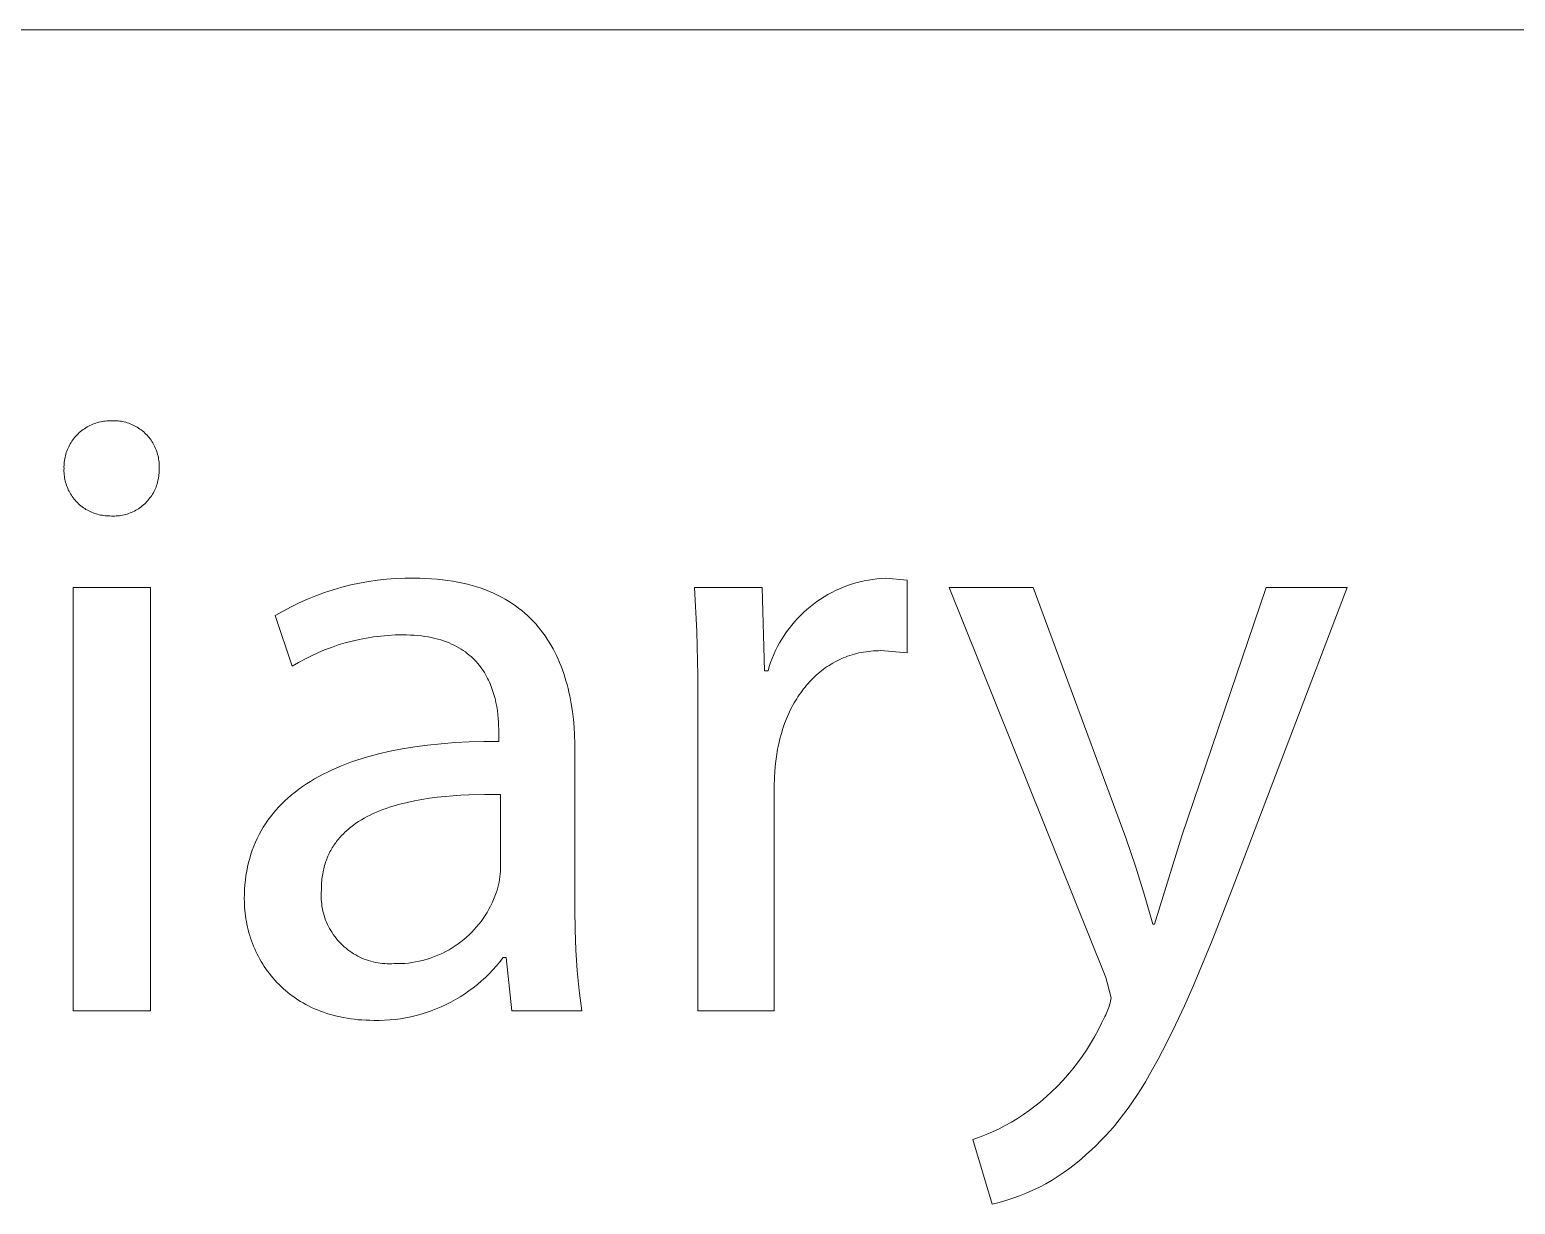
# Model space of a CAD drawing. Header units: millimetres. Extents: x -582 to 3448, y -204 to 2611.
# Drawn here: x 3202.7 to 3271.3, y 192.1 to 246.3 of the extents above; entities that cross this region are included whole.
import ezdxf

# ---------------------------------------------------------------- set-up
doc = ezdxf.new("R2010")
doc.units = ezdxf.units.MM
doc.header["$MEASUREMENT"] = 0
doc.layers.add('Domyślny', color=7, linetype='Continuous', true_color=0x000000)

msp = doc.modelspace()

# ---------------------------------------------------------------- linework, layer by layer
at = {"layer": 'Domyślny', "color": 18, "lineweight": 15, "true_color": 0x000000}
for p, q in [((3444.304, 246.283), (1925.068, 246.283)), ((3204.843, 227.54), (3204.894, 227.594)), ((3204.894, 227.594), (3204.946, 227.647)), ((3204.946, 227.647), (3205, 227.697)), ((3205, 227.697), (3205.056, 227.746)), ((3205.056, 227.746), (3205.114, 227.793)), ((3205.114, 227.793), (3205.173, 227.837)), ((3205.173, 227.837), (3205.234, 227.88)), ((3205.234, 227.88), (3205.296, 227.92)), ((3205.296, 227.92), (3205.359, 227.959)), ((3205.359, 227.959), (3205.424, 227.995)), ((3205.424, 227.995), (3205.49, 228.028)), ((3205.49, 228.028), (3205.558, 228.06)), ((3205.558, 228.06), (3205.626, 228.089)), ((3205.626, 228.089), (3205.695, 228.116)), ((3205.695, 228.116), (3205.765, 228.14)), ((3205.765, 228.14), (3205.836, 228.162)), ((3205.836, 228.162), (3205.908, 228.181)), ((3205.908, 228.181), (3205.98, 228.198)), ((3205.98, 228.198), (3206.053, 228.213)), ((3206.053, 228.213), (3206.126, 228.225)), ((3206.126, 228.225), (3206.199, 228.234)), ((3206.199, 228.234), (3206.273, 228.241)), ((3206.273, 228.241), (3206.347, 228.245)), ((3206.347, 228.245), (3206.421, 228.246)), ((3206.421, 228.246), (3206.496, 228.245)), ((3206.496, 228.245), (3206.568, 228.247)), ((3206.568, 228.247), (3206.641, 228.247)), ((3206.641, 228.247), (3206.714, 228.244)), ((3206.714, 228.244), (3206.786, 228.238)), ((3206.786, 228.238), (3206.859, 228.23)), ((3206.859, 228.23), (3206.931, 228.22)), ((3206.931, 228.22), (3207.002, 228.207)), ((3207.002, 228.207), (3207.074, 228.191)), ((3207.074, 228.191), (3207.144, 228.173)), ((3207.144, 228.173), (3207.214, 228.153)), ((3207.214, 228.153), (3207.283, 228.13)), ((3207.283, 228.13), (3207.351, 228.105)), ((3207.351, 228.105), (3207.419, 228.077)), ((3207.419, 228.077), (3207.485, 228.047)), ((3207.485, 228.047), (3207.55, 228.015)), ((3207.55, 228.015), (3207.614, 227.98)), ((3207.614, 227.98), (3207.677, 227.944)), ((3207.677, 227.944), (3207.739, 227.905)), ((3207.739, 227.905), (3207.799, 227.864)), ((3207.799, 227.864), (3207.858, 227.821)), ((3207.858, 227.821), (3207.915, 227.776)), ((3207.915, 227.776), (3207.971, 227.729)), ((3207.971, 227.729), (3208.024, 227.68)), ((3208.024, 227.68), (3208.077, 227.629)), ((3208.077, 227.629), (3208.127, 227.577)), ((3204.424, 226.845), (3204.451, 226.914)), ((3204.451, 226.914), (3204.48, 226.983)), ((3204.48, 226.983), (3204.512, 227.05)), ((3204.512, 227.05), (3204.545, 227.116)), ((3204.545, 227.116), (3204.581, 227.181)), ((3204.581, 227.181), (3204.62, 227.244)), ((3204.62, 227.244), (3204.66, 227.306)), ((3204.66, 227.306), (3204.703, 227.367)), ((3204.703, 227.367), (3204.748, 227.426)), ((3204.748, 227.426), (3204.794, 227.484)), ((3204.794, 227.484), (3204.843, 227.54)), ((3208.127, 227.577), (3208.176, 227.522)), ((3208.176, 227.522), (3208.222, 227.467)), ((3208.222, 227.467), (3208.267, 227.409)), ((3208.267, 227.409), (3208.31, 227.35)), ((3208.31, 227.35), (3208.35, 227.29)), ((3208.35, 227.29), (3208.389, 227.228)), ((3208.389, 227.228), (3208.425, 227.165)), ((3208.425, 227.165), (3208.459, 227.1)), ((3208.459, 227.1), (3208.491, 227.035)), ((3208.491, 227.035), (3208.52, 226.968)), ((3208.52, 226.968), (3208.548, 226.901)), ((3208.548, 226.901), (3208.572, 226.833)), ((3204.295, 226.193), (3204.299, 226.267)), ((3204.299, 226.267), (3204.306, 226.341)), ((3204.306, 226.341), (3204.316, 226.414)), ((3204.316, 226.414), (3204.327, 226.488)), ((3204.327, 226.488), (3204.342, 226.56)), ((3204.342, 226.56), (3204.359, 226.633)), ((3204.359, 226.633), (3204.378, 226.704)), ((3204.378, 226.704), (3204.4, 226.775)), ((3204.4, 226.775), (3204.424, 226.845)), ((3208.572, 226.833), (3208.595, 226.763)), ((3208.595, 226.763), (3208.615, 226.693)), ((3208.615, 226.693), (3208.632, 226.623)), ((3208.632, 226.623), (3208.648, 226.551)), ((3208.648, 226.551), (3208.66, 226.48)), ((3208.66, 226.48), (3208.67, 226.408)), ((3208.67, 226.408), (3208.678, 226.335)), ((3208.678, 226.335), (3208.683, 226.263)), ((3208.683, 226.263), (3208.686, 226.19)), ((3204.293, 225.972), (3204.295, 226.044)), ((3204.294, 225.899), (3204.293, 225.972)), ((3204.294, 226.119), (3204.295, 226.193)), ((3204.295, 226.044), (3204.294, 226.119)), ((3204.297, 225.827), (3204.294, 225.899)), ((3204.302, 225.755), (3204.297, 225.827)), ((3204.311, 225.683), (3204.302, 225.755)), ((3204.321, 225.611), (3204.311, 225.683)), ((3204.335, 225.54), (3204.321, 225.611)), ((3204.35, 225.469), (3204.335, 225.54)), ((3208.645, 225.538), (3208.629, 225.467)), ((3208.658, 225.61), (3208.645, 225.538)), ((3208.668, 225.682), (3208.658, 225.61)), ((3208.676, 225.754), (3208.668, 225.682)), ((3208.682, 225.826), (3208.676, 225.754)), ((3208.685, 225.899), (3208.682, 225.826)), ((3208.686, 226.117), (3208.683, 226.044)), ((3208.683, 226.044), (3208.685, 225.972)), ((3208.685, 225.972), (3208.685, 225.899)), ((3208.686, 226.19), (3208.686, 226.117)), ((3204.368, 225.398), (3204.35, 225.469)), ((3204.389, 225.329), (3204.368, 225.398)), ((3204.412, 225.26), (3204.389, 225.329)), ((3204.437, 225.192), (3204.412, 225.26)), ((3204.464, 225.125), (3204.437, 225.192)), ((3204.494, 225.059), (3204.464, 225.125)), ((3204.526, 224.994), (3204.494, 225.059)), ((3204.561, 224.93), (3204.526, 224.994)), ((3204.597, 224.867), (3204.561, 224.93)), ((3204.636, 224.806), (3204.597, 224.867)), ((3208.383, 224.863), (3208.344, 224.802)), ((3208.419, 224.926), (3208.383, 224.863)), ((3208.454, 224.99), (3208.419, 224.926)), ((3208.486, 225.056), (3208.454, 224.99)), ((3208.515, 225.122), (3208.486, 225.056)), ((3208.543, 225.189), (3208.515, 225.122)), ((3208.568, 225.258), (3208.543, 225.189)), ((3208.591, 225.327), (3208.568, 225.258)), ((3208.611, 225.396), (3208.591, 225.327)), ((3208.629, 225.467), (3208.611, 225.396)), ((3204.677, 224.746), (3204.636, 224.806)), ((3204.719, 224.687), (3204.677, 224.746)), ((3204.764, 224.63), (3204.719, 224.687)), ((3204.811, 224.575), (3204.764, 224.63)), ((3204.86, 224.521), (3204.811, 224.575)), ((3204.91, 224.469), (3204.86, 224.521)), ((3204.962, 224.419), (3204.91, 224.469)), ((3205.016, 224.37), (3204.962, 224.419)), ((3205.072, 224.324), (3205.016, 224.37)), ((3205.129, 224.279), (3205.072, 224.324)), ((3205.188, 224.236), (3205.129, 224.279)), ((3205.248, 224.196), (3205.188, 224.236)), ((3205.309, 224.157), (3205.248, 224.196)), ((3205.372, 224.121), (3205.309, 224.157)), ((3207.731, 224.19), (3207.669, 224.151)), ((3207.791, 224.23), (3207.731, 224.19)), ((3207.85, 224.273), (3207.791, 224.23)), ((3207.907, 224.318), (3207.85, 224.273)), ((3207.963, 224.365), (3207.907, 224.318)), ((3208.017, 224.413), (3207.963, 224.365)), ((3208.069, 224.464), (3208.017, 224.413)), ((3208.12, 224.516), (3208.069, 224.464)), ((3208.169, 224.57), (3208.12, 224.516)), ((3208.215, 224.626), (3208.169, 224.57)), ((3208.26, 224.683), (3208.215, 224.626)), ((3208.303, 224.742), (3208.26, 224.683)), ((3208.344, 224.802), (3208.303, 224.742)), ((3205.436, 224.087), (3205.372, 224.121)), ((3205.501, 224.055), (3205.436, 224.087)), ((3205.568, 224.025), (3205.501, 224.055)), ((3205.635, 223.998), (3205.568, 224.025)), ((3205.703, 223.973), (3205.635, 223.998)), ((3205.772, 223.95), (3205.703, 223.973)), ((3205.841, 223.93), (3205.772, 223.95)), ((3205.912, 223.912), (3205.841, 223.93)), ((3205.983, 223.897), (3205.912, 223.912)), ((3206.054, 223.884), (3205.983, 223.897)), ((3206.126, 223.874), (3206.054, 223.884)), ((3206.198, 223.866), (3206.126, 223.874)), ((3206.27, 223.86), (3206.198, 223.866)), ((3206.343, 223.857), (3206.27, 223.86)), ((3206.415, 223.857), (3206.343, 223.857)), ((3206.488, 223.852), (3206.415, 223.857)), ((3206.56, 223.85), (3206.488, 223.852)), ((3206.633, 223.85), (3206.56, 223.85)), ((3206.706, 223.853), (3206.633, 223.85)), ((3206.778, 223.859), (3206.706, 223.853)), ((3206.851, 223.867), (3206.778, 223.859)), ((3206.923, 223.877), (3206.851, 223.867)), ((3206.994, 223.89), (3206.923, 223.877)), ((3207.065, 223.905), (3206.994, 223.89)), ((3207.136, 223.923), (3207.065, 223.905)), ((3207.206, 223.943), (3207.136, 223.923)), ((3207.275, 223.966), (3207.206, 223.943)), ((3207.343, 223.991), (3207.275, 223.966)), ((3207.41, 224.019), (3207.343, 223.991)), ((3207.477, 224.048), (3207.41, 224.019)), ((3207.542, 224.08), (3207.477, 224.048)), ((3207.606, 224.115), (3207.542, 224.08)), ((3207.669, 224.151), (3207.606, 224.115)), ((3217.524, 220.671), (3217.934, 220.759)), ((3217.934, 220.759), (3218.347, 220.833)), ((3218.347, 220.833), (3218.763, 220.893)), ((3218.763, 220.893), (3219.18, 220.938)), ((3219.18, 220.938), (3219.599, 220.969)), ((3219.599, 220.969), (3220.018, 220.985)), ((3220.018, 220.985), (3220.438, 220.986)), ((3220.438, 220.986), (3220.715, 220.983)), ((3220.715, 220.983), (3220.985, 220.974)), ((3220.985, 220.974), (3221.249, 220.96)), ((3221.249, 220.96), (3221.506, 220.94)), ((3221.506, 220.94), (3221.757, 220.914)), ((3221.757, 220.914), (3222.002, 220.882)), ((3222.002, 220.882), (3222.24, 220.846)), ((3222.24, 220.846), (3222.472, 220.804)), ((3222.472, 220.804), (3222.699, 220.757)), ((3222.699, 220.757), (3222.919, 220.704)), ((3240.636, 220.708), (3240.827, 220.766)), ((3240.827, 220.766), (3241.02, 220.817)), ((3241.02, 220.817), (3241.214, 220.861)), ((3241.214, 220.861), (3241.41, 220.899)), ((3241.41, 220.899), (3241.607, 220.93)), ((3241.607, 220.93), (3241.805, 220.955)), ((3241.805, 220.955), (3242.003, 220.973)), ((3242.003, 220.973), (3242.202, 220.984)), ((3242.202, 220.984), (3243.196, 220.89)), ((3243.196, 220.89), (3243.196, 217.534)), ((3204.724, 220.555), (3208.281, 220.555)), ((3204.724, 201.028), (3204.724, 220.555)), ((3208.281, 220.555), (3208.281, 201.028)), ((3215.531, 220.019), (3215.92, 220.176)), ((3215.92, 220.176), (3216.314, 220.321)), ((3216.314, 220.321), (3216.713, 220.451)), ((3216.713, 220.451), (3217.116, 220.568)), ((3217.116, 220.568), (3217.524, 220.671)), ((3222.919, 220.704), (3223.134, 220.647)), ((3223.134, 220.647), (3223.342, 220.585)), ((3223.342, 220.585), (3223.545, 220.518)), ((3223.545, 220.518), (3223.742, 220.447)), ((3223.742, 220.447), (3223.934, 220.37)), ((3223.934, 220.37), (3224.12, 220.29)), ((3224.12, 220.29), (3224.3, 220.204)), ((3224.3, 220.204), (3224.475, 220.115)), ((3224.475, 220.115), (3224.645, 220.021)), ((3233.488, 218.525), (3233.385, 220.554)), ((3233.385, 220.554), (3236.512, 220.554)), ((3236.512, 220.554), (3236.619, 216.716)), ((3239.202, 220.023), (3239.37, 220.129)), ((3239.37, 220.129), (3239.542, 220.23)), ((3239.542, 220.23), (3239.717, 220.325)), ((3239.717, 220.325), (3239.896, 220.414)), ((3239.896, 220.414), (3240.077, 220.497)), ((3240.077, 220.497), (3240.261, 220.574)), ((3240.261, 220.574), (3240.448, 220.644)), ((3240.448, 220.644), (3240.636, 220.708)), ((3252.366, 202.558), (3245.146, 220.555)), ((3245.146, 220.555), (3249.011, 220.555)), ((3249.011, 220.555), (3253.292, 209.014)), ((3255.882, 209.094), (3259.761, 220.555)), ((3263.505, 220.555), (3258.19, 206.638)), ((3259.761, 220.555), (3263.505, 220.555)), ((3214.037, 219.255), (3214.4, 219.465)), ((3214.4, 219.465), (3214.771, 219.663)), ((3214.771, 219.663), (3215.148, 219.847)), ((3215.148, 219.847), (3215.531, 220.019)), ((3224.645, 220.021), (3224.809, 219.923)), ((3224.809, 219.923), (3224.968, 219.822)), ((3224.968, 219.822), (3225.122, 219.716)), ((3225.122, 219.716), (3225.271, 219.606)), ((3225.271, 219.606), (3225.415, 219.493)), ((3225.415, 219.493), (3225.554, 219.376)), ((3225.554, 219.376), (3225.688, 219.255)), ((3238.276, 219.268), (3238.419, 219.407)), ((3238.419, 219.407), (3238.567, 219.54)), ((3238.567, 219.54), (3238.72, 219.669)), ((3238.72, 219.669), (3238.876, 219.792)), ((3238.876, 219.792), (3239.037, 219.91)), ((3239.037, 219.91), (3239.202, 220.023)), ((3214.828, 216.92), (3214.037, 219.255)), ((3225.688, 219.255), (3225.818, 219.131)), ((3225.818, 219.131), (3225.943, 219.004)), ((3225.943, 219.004), (3226.063, 218.873)), ((3226.063, 218.873), (3226.178, 218.74)), ((3226.178, 218.74), (3226.289, 218.603)), ((3237.752, 218.668), (3237.876, 218.824)), ((3237.876, 218.824), (3238.004, 218.977)), ((3238.004, 218.977), (3238.138, 219.125)), ((3238.138, 219.125), (3238.276, 219.268)), ((3217.271, 217.999), (3216.95, 217.902)), ((3217.594, 218.085), (3217.271, 217.999)), ((3217.92, 218.16), (3217.594, 218.085)), ((3218.249, 218.224), (3217.92, 218.16)), ((3218.58, 218.276), (3218.249, 218.224)), ((3218.912, 218.316), (3218.58, 218.276)), ((3219.246, 218.346), (3218.912, 218.316)), ((3219.58, 218.363), (3219.246, 218.346)), ((3219.915, 218.369), (3219.58, 218.363)), ((3220.1, 218.367), (3219.915, 218.369)), ((3220.279, 218.361), (3220.1, 218.367)), ((3220.454, 218.351), (3220.279, 218.361)), ((3220.624, 218.336), (3220.454, 218.351)), ((3220.789, 218.318), (3220.624, 218.336)), ((3220.948, 218.296), (3220.789, 218.318)), ((3221.104, 218.271), (3220.948, 218.296)), ((3221.254, 218.242), (3221.104, 218.271)), ((3221.4, 218.209), (3221.254, 218.242)), ((3221.541, 218.173), (3221.4, 218.209)), ((3221.678, 218.134), (3221.541, 218.173)), ((3221.81, 218.091), (3221.678, 218.134)), ((3221.938, 218.045), (3221.81, 218.091)), ((3222.061, 217.997), (3221.938, 218.045)), ((3222.181, 217.945), (3222.061, 217.997)), ((3226.289, 218.603), (3226.395, 218.463)), ((3226.395, 218.463), (3226.497, 218.321)), ((3226.497, 218.321), (3226.595, 218.175)), ((3226.595, 218.175), (3226.689, 218.027)), ((3226.689, 218.027), (3226.778, 217.876)), ((3233.542, 216.493), (3233.488, 218.525)), ((3237.22, 217.826), (3237.315, 218.001)), ((3237.315, 218.001), (3237.416, 218.173)), ((3237.416, 218.173), (3237.522, 218.342)), ((3237.522, 218.342), (3237.635, 218.507)), ((3237.635, 218.507), (3237.752, 218.668)), ((3215.708, 217.403), (3215.409, 217.252)), ((3216.012, 217.544), (3215.708, 217.403)), ((3216.321, 217.674), (3216.012, 217.544)), ((3216.634, 217.793), (3216.321, 217.674)), ((3216.95, 217.902), (3216.634, 217.793)), ((3222.296, 217.891), (3222.181, 217.945)), ((3222.407, 217.834), (3222.296, 217.891)), ((3222.515, 217.774), (3222.407, 217.834)), ((3222.618, 217.712), (3222.515, 217.774)), ((3222.717, 217.648), (3222.618, 217.712)), ((3222.813, 217.581), (3222.717, 217.648)), ((3222.905, 217.512), (3222.813, 217.581)), ((3222.993, 217.44), (3222.905, 217.512)), ((3223.078, 217.367), (3222.993, 217.44)), ((3223.159, 217.292), (3223.078, 217.367)), ((3226.778, 217.876), (3226.863, 217.723)), ((3226.863, 217.723), (3226.945, 217.568)), ((3226.945, 217.568), (3227.022, 217.41)), ((3227.022, 217.41), (3227.095, 217.25)), ((3236.972, 217.282), (3237.049, 217.466)), ((3237.049, 217.466), (3237.131, 217.648)), ((3237.131, 217.648), (3237.22, 217.826)), ((3240.254, 217.305), (3240.156, 217.262)), ((3240.354, 217.344), (3240.254, 217.305)), ((3240.454, 217.382), (3240.354, 217.344)), ((3240.556, 217.417), (3240.454, 217.382)), ((3240.659, 217.45), (3240.556, 217.417)), ((3240.763, 217.48), (3240.659, 217.45)), ((3240.868, 217.508), (3240.763, 217.48)), ((3240.975, 217.533), (3240.868, 217.508)), ((3241.083, 217.555), (3240.975, 217.533)), ((3241.192, 217.575), (3241.083, 217.555)), ((3241.302, 217.593), (3241.192, 217.575)), ((3241.414, 217.608), (3241.302, 217.593)), ((3241.526, 217.62), (3241.414, 217.608)), ((3241.64, 217.629), (3241.526, 217.62)), ((3241.755, 217.636), (3241.64, 217.629)), ((3241.871, 217.64), (3241.755, 217.636)), ((3241.988, 217.642), (3241.871, 217.64)), ((3243.196, 217.534), (3241.988, 217.642)), ((3215.116, 217.091), (3214.828, 216.92)), ((3215.409, 217.252), (3215.116, 217.091)), ((3223.237, 217.215), (3223.159, 217.292)), ((3223.311, 217.136), (3223.237, 217.215)), ((3223.383, 217.055), (3223.311, 217.136)), ((3223.45, 216.973), (3223.383, 217.055)), ((3223.515, 216.89), (3223.45, 216.973)), ((3223.577, 216.805), (3223.515, 216.89)), ((3223.636, 216.718), (3223.577, 216.805)), ((3223.692, 216.631), (3223.636, 216.718)), ((3223.744, 216.543), (3223.692, 216.631)), ((3227.095, 217.25), (3227.165, 217.088)), ((3227.165, 217.088), (3227.231, 216.923)), ((3227.231, 216.923), (3227.293, 216.757)), ((3227.293, 216.757), (3227.352, 216.59)), ((3236.619, 216.716), (3236.781, 216.716)), ((3236.781, 216.716), (3236.838, 216.907)), ((3236.838, 216.907), (3236.902, 217.096)), ((3236.902, 217.096), (3236.972, 217.282)), ((3239.168, 216.65), (3239.087, 216.581)), ((3239.251, 216.716), (3239.168, 216.65)), ((3239.335, 216.78), (3239.251, 216.716)), ((3239.421, 216.843), (3239.335, 216.78)), ((3239.508, 216.903), (3239.421, 216.843)), ((3239.597, 216.961), (3239.508, 216.903)), ((3239.687, 217.017), (3239.597, 216.961)), ((3239.778, 217.07), (3239.687, 217.017)), ((3239.871, 217.122), (3239.778, 217.07)), ((3239.965, 217.171), (3239.871, 217.122)), ((3240.06, 217.218), (3239.965, 217.171)), ((3240.156, 217.262), (3240.06, 217.218)), ((3223.795, 216.453), (3223.744, 216.543)), ((3223.842, 216.363), (3223.795, 216.453)), ((3223.887, 216.272), (3223.842, 216.363)), ((3223.929, 216.18), (3223.887, 216.272)), ((3223.969, 216.087), (3223.929, 216.18)), ((3224.006, 215.994), (3223.969, 216.087)), ((3224.041, 215.901), (3224.006, 215.994)), ((3227.352, 216.59), (3227.407, 216.42)), ((3227.407, 216.42), (3227.458, 216.249)), ((3227.458, 216.249), (3227.507, 216.076)), ((3227.507, 216.076), (3227.551, 215.902)), ((3233.546, 214.461), (3233.542, 216.493)), ((3238.487, 215.962), (3238.419, 215.876)), ((3238.557, 216.046), (3238.487, 215.962)), ((3238.628, 216.128), (3238.557, 216.046)), ((3238.701, 216.209), (3238.628, 216.128)), ((3238.775, 216.287), (3238.701, 216.209)), ((3238.851, 216.364), (3238.775, 216.287)), ((3238.928, 216.438), (3238.851, 216.364)), ((3239.006, 216.511), (3238.928, 216.438)), ((3239.087, 216.581), (3239.006, 216.511)), ((3224.074, 215.807), (3224.041, 215.901)), ((3224.104, 215.713), (3224.074, 215.807)), ((3224.132, 215.619), (3224.104, 215.713)), ((3224.159, 215.525), (3224.132, 215.619)), ((3224.183, 215.431), (3224.159, 215.525)), ((3224.205, 215.337), (3224.183, 215.431)), ((3224.225, 215.244), (3224.205, 215.337)), ((3227.551, 215.902), (3227.593, 215.726)), ((3227.593, 215.726), (3227.631, 215.55)), ((3227.631, 215.55), (3227.667, 215.372)), ((3227.667, 215.372), (3227.699, 215.193)), ((3238.043, 215.325), (3237.986, 215.227)), ((3238.102, 215.421), (3238.043, 215.325)), ((3238.162, 215.516), (3238.102, 215.421)), ((3238.224, 215.608), (3238.162, 215.516)), ((3238.287, 215.7), (3238.224, 215.608)), ((3238.352, 215.789), (3238.287, 215.7)), ((3238.419, 215.876), (3238.352, 215.789)), ((3224.261, 215.058), (3224.225, 215.244)), ((3224.29, 214.874), (3224.261, 215.058)), ((3224.313, 214.693), (3224.29, 214.874)), ((3224.33, 214.516), (3224.313, 214.693)), ((3227.699, 215.193), (3227.755, 214.833)), ((3227.755, 214.833), (3227.799, 214.469)), ((3237.678, 214.607), (3237.632, 214.499)), ((3237.725, 214.714), (3237.678, 214.607)), ((3237.774, 214.82), (3237.725, 214.714)), ((3237.824, 214.924), (3237.774, 214.82)), ((3237.877, 215.027), (3237.824, 214.924)), ((3237.93, 215.128), (3237.877, 215.027)), ((3237.986, 215.227), (3237.93, 215.128)), ((3224.343, 214.343), (3224.33, 214.516)), ((3224.351, 214.176), (3224.343, 214.343)), ((3224.356, 214.015), (3224.351, 214.176)), ((3224.357, 213.86), (3224.356, 214.015)), ((3227.799, 214.469), (3227.832, 214.104)), ((3227.832, 214.104), (3227.855, 213.736)), ((3233.546, 201.027), (3233.546, 214.461)), ((3237.468, 214.051), (3237.396, 213.818)), ((3237.547, 214.278), (3237.468, 214.051)), ((3237.589, 214.389), (3237.547, 214.278)), ((3237.632, 214.499), (3237.589, 214.389)), ((3219.901, 213.111), (3220.478, 213.206)), ((3220.478, 213.206), (3221.074, 213.285)), ((3221.074, 213.285), (3221.691, 213.35)), ((3221.691, 213.35), (3222.328, 213.4)), ((3222.328, 213.4), (3222.984, 213.434)), ((3222.984, 213.434), (3223.661, 213.453)), ((3223.661, 213.453), (3224.357, 213.457)), ((3224.357, 213.457), (3224.357, 213.86)), ((3227.855, 213.736), (3227.869, 213.369)), ((3227.869, 213.369), (3227.873, 213.001)), ((3237.274, 213.339), (3237.223, 213.092)), ((3237.331, 213.581), (3237.274, 213.339)), ((3237.396, 213.818), (3237.331, 213.581)), ((3217.333, 212.42), (3217.566, 212.505)), ((3217.566, 212.505), (3217.804, 212.587)), ((3217.804, 212.587), (3218.048, 212.665)), ((3218.048, 212.665), (3218.297, 212.74)), ((3218.297, 212.74), (3218.552, 212.811)), ((3218.552, 212.811), (3218.811, 212.878)), ((3218.811, 212.878), (3219.346, 213.002)), ((3219.346, 213.002), (3219.901, 213.111)), ((3227.873, 213.001), (3227.873, 205.7)), ((3237.169, 212.762), (3237.126, 212.43)), ((3237.223, 213.092), (3237.169, 212.762)), ((3215.852, 211.722), (3216.047, 211.832)), ((3216.047, 211.832), (3216.248, 211.939)), ((3216.248, 211.939), (3216.454, 212.042)), ((3216.454, 212.042), (3216.666, 212.142)), ((3216.666, 212.142), (3216.883, 212.238)), ((3216.883, 212.238), (3217.105, 212.331)), ((3217.105, 212.331), (3217.333, 212.42)), ((3237.094, 212.097), (3237.073, 211.763)), ((3237.126, 212.43), (3237.094, 212.097)), ((3214.959, 211.119), (3215.126, 211.247)), ((3215.126, 211.247), (3215.299, 211.371)), ((3215.299, 211.371), (3215.478, 211.491)), ((3215.478, 211.491), (3215.662, 211.609)), ((3215.662, 211.609), (3215.852, 211.722)), ((3237.073, 211.763), (3237.062, 211.428)), ((3237.062, 211.428), (3237.062, 201.027)), ((3214.205, 210.43), (3214.344, 210.575)), ((3214.344, 210.575), (3214.49, 210.716)), ((3214.49, 210.716), (3214.64, 210.854)), ((3214.64, 210.854), (3214.797, 210.988)), ((3214.797, 210.988), (3214.959, 211.119)), ((3219.47, 210.467), (3219.312, 210.417)), ((3219.63, 210.514), (3219.47, 210.467)), ((3219.792, 210.559), (3219.63, 210.514)), ((3220.123, 210.642), (3219.792, 210.559)), ((3220.462, 210.715), (3220.123, 210.642)), ((3220.808, 210.778), (3220.462, 210.715)), ((3221.159, 210.833), (3220.808, 210.778)), ((3221.515, 210.88), (3221.159, 210.833)), ((3221.876, 210.918), (3221.515, 210.88)), ((3222.239, 210.949), (3221.876, 210.918)), ((3222.605, 210.973), (3222.239, 210.949)), ((3222.973, 210.991), (3222.605, 210.973)), ((3223.708, 211.007), (3222.973, 210.991)), ((3224.438, 211.001), (3223.708, 211.007)), ((3224.438, 207.592), (3224.438, 211.001)), ((3213.594, 209.657), (3213.705, 209.818)), ((3213.705, 209.818), (3213.821, 209.976)), ((3213.821, 209.976), (3213.943, 210.131)), ((3213.943, 210.131), (3214.071, 210.282)), ((3214.071, 210.282), (3214.205, 210.43)), ((3218.019, 209.838), (3217.891, 209.759)), ((3218.15, 209.914), (3218.019, 209.838)), ((3218.285, 209.987), (3218.15, 209.914)), ((3218.423, 210.057), (3218.285, 209.987)), ((3218.564, 210.125), (3218.423, 210.057)), ((3218.708, 210.189), (3218.564, 210.125)), ((3218.855, 210.25), (3218.708, 210.189)), ((3219.005, 210.308), (3218.855, 210.25)), ((3219.157, 210.364), (3219.005, 210.308)), ((3219.312, 210.417), (3219.157, 210.364)), ((3213.21, 208.978), (3213.297, 209.153)), ((3213.297, 209.153), (3213.39, 209.324)), ((3213.39, 209.324), (3213.489, 209.492)), ((3213.489, 209.492), (3213.594, 209.657)), ((3217.105, 209.111), (3217.057, 209.059)), ((3217.155, 209.163), (3217.105, 209.111)), ((3217.205, 209.214), (3217.155, 209.163)), ((3217.257, 209.264), (3217.205, 209.214)), ((3217.309, 209.314), (3217.257, 209.264)), ((3217.363, 209.362), (3217.309, 209.314)), ((3217.418, 209.409), (3217.363, 209.362)), ((3217.474, 209.456), (3217.418, 209.409)), ((3217.53, 209.502), (3217.474, 209.456)), ((3217.647, 209.591), (3217.53, 209.502)), ((3217.767, 209.677), (3217.647, 209.591)), ((3217.891, 209.759), (3217.767, 209.677)), ((3254.621, 205.028), (3255.882, 209.094)), ((3212.919, 208.248), (3212.983, 208.435)), ((3212.983, 208.435), (3213.053, 208.619)), ((3213.053, 208.619), (3213.128, 208.801)), ((3213.128, 208.801), (3213.21, 208.978)), ((3216.602, 208.418), (3216.568, 208.354)), ((3216.638, 208.481), (3216.602, 208.418)), ((3216.674, 208.543), (3216.638, 208.481)), ((3216.712, 208.604), (3216.674, 208.543)), ((3216.751, 208.664), (3216.712, 208.604)), ((3216.791, 208.723), (3216.751, 208.664)), ((3216.832, 208.781), (3216.791, 208.723)), ((3216.875, 208.839), (3216.832, 208.781)), ((3216.919, 208.895), (3216.875, 208.839)), ((3216.964, 208.951), (3216.919, 208.895)), ((3217.01, 209.005), (3216.964, 208.951)), ((3217.057, 209.059), (3217.01, 209.005)), ((3253.292, 209.014), (3253.741, 207.696)), ((3212.764, 207.666), (3212.81, 207.863)), ((3212.81, 207.863), (3212.862, 208.057)), ((3212.862, 208.057), (3212.919, 208.248)), ((3216.322, 207.733), (3216.302, 207.659)), ((3216.344, 207.806), (3216.322, 207.733)), ((3216.367, 207.878), (3216.344, 207.806)), ((3216.392, 207.949), (3216.367, 207.878)), ((3216.418, 208.019), (3216.392, 207.949)), ((3216.445, 208.088), (3216.418, 208.019)), ((3216.474, 208.156), (3216.445, 208.088)), ((3216.504, 208.223), (3216.474, 208.156)), ((3216.536, 208.289), (3216.504, 208.223)), ((3216.568, 208.354), (3216.536, 208.289)), ((3212.642, 206.845), (3212.663, 207.055)), ((3212.663, 207.055), (3212.691, 207.262)), ((3212.691, 207.262), (3212.724, 207.465)), ((3212.724, 207.465), (3212.764, 207.666)), ((3216.19, 207.029), (3216.183, 206.945)), ((3216.199, 207.111), (3216.19, 207.029)), ((3216.209, 207.193), (3216.199, 207.111)), ((3216.221, 207.273), (3216.209, 207.193)), ((3216.234, 207.353), (3216.221, 207.273)), ((3216.249, 207.431), (3216.234, 207.353)), ((3216.265, 207.508), (3216.249, 207.431)), ((3216.283, 207.584), (3216.265, 207.508)), ((3216.302, 207.659), (3216.283, 207.584)), ((3224.368, 206.958), (3224.391, 207.084)), ((3224.391, 207.084), (3224.409, 207.211)), ((3224.409, 207.211), (3224.423, 207.337)), ((3224.423, 207.337), (3224.432, 207.465)), ((3224.432, 207.465), (3224.438, 207.592)), ((3253.741, 207.696), (3254.157, 206.367)), ((3212.614, 206.197), (3212.617, 206.416)), ((3212.617, 206.416), (3212.626, 206.632)), ((3212.626, 206.632), (3212.642, 206.845)), ((3216.163, 206.491), (3216.16, 206.383)), ((3216.16, 206.383), (3216.16, 206.274)), ((3216.171, 206.599), (3216.163, 206.491)), ((3216.174, 206.775), (3216.171, 206.687)), ((3216.171, 206.687), (3216.171, 206.599)), ((3216.178, 206.86), (3216.174, 206.775)), ((3216.183, 206.945), (3216.178, 206.86)), ((3224.179, 206.31), (3224.236, 206.465)), ((3224.236, 206.465), (3224.276, 206.587)), ((3224.276, 206.587), (3224.311, 206.71)), ((3224.311, 206.71), (3224.342, 206.833)), ((3224.342, 206.833), (3224.368, 206.958)), ((3254.157, 206.367), (3254.54, 205.028)), ((3258.19, 206.638), (3257.269, 204.276)), ((3212.616, 206.065), (3212.614, 206.197)), ((3212.62, 205.933), (3212.616, 206.065)), ((3212.627, 205.801), (3212.62, 205.933)), ((3212.638, 205.669), (3212.627, 205.801)), ((3212.651, 205.538), (3212.638, 205.669)), ((3216.16, 206.274), (3216.164, 206.166)), ((3216.164, 206.166), (3216.172, 206.058)), ((3216.172, 206.058), (3216.184, 205.95)), ((3216.184, 205.95), (3216.199, 205.843)), ((3216.199, 205.843), (3216.218, 205.736)), ((3216.218, 205.736), (3216.241, 205.63)), ((3223.816, 205.567), (3223.899, 205.71)), ((3223.899, 205.71), (3223.977, 205.856)), ((3223.977, 205.856), (3224.049, 206.005)), ((3224.049, 206.005), (3224.117, 206.156)), ((3224.117, 206.156), (3224.179, 206.31)), ((3227.873, 205.7), (3227.874, 204.763)), ((3212.667, 205.407), (3212.651, 205.538)), ((3212.687, 205.277), (3212.667, 205.407)), ((3212.709, 205.147), (3212.687, 205.277)), ((3212.734, 205.017), (3212.709, 205.147)), ((3212.762, 204.888), (3212.734, 205.017)), ((3216.241, 205.63), (3216.267, 205.525)), ((3216.267, 205.525), (3216.297, 205.421)), ((3216.297, 205.421), (3216.33, 205.318)), ((3216.33, 205.318), (3216.367, 205.216)), ((3216.367, 205.216), (3216.408, 205.115)), ((3216.408, 205.115), (3216.452, 205.016)), ((3216.452, 205.016), (3216.499, 204.918)), ((3223.333, 204.896), (3223.438, 205.023)), ((3223.438, 205.023), (3223.54, 205.154)), ((3223.54, 205.154), (3223.637, 205.289)), ((3223.637, 205.289), (3223.729, 205.426)), ((3223.729, 205.426), (3223.816, 205.567)), ((3254.54, 205.028), (3254.621, 205.028)), ((3212.793, 204.76), (3212.762, 204.888)), ((3212.827, 204.632), (3212.793, 204.76)), ((3212.864, 204.506), (3212.827, 204.632)), ((3212.904, 204.38), (3212.864, 204.506)), ((3212.947, 204.255), (3212.904, 204.38)), ((3216.499, 204.918), (3216.55, 204.823)), ((3216.55, 204.823), (3216.604, 204.728)), ((3216.604, 204.728), (3216.661, 204.636)), ((3216.661, 204.636), (3216.721, 204.546)), ((3216.721, 204.546), (3216.784, 204.458)), ((3216.784, 204.458), (3216.851, 204.373)), ((3216.851, 204.373), (3216.92, 204.289)), ((3216.92, 204.289), (3216.992, 204.208)), ((3222.613, 204.213), (3222.742, 204.317)), ((3222.742, 204.317), (3222.868, 204.424)), ((3222.868, 204.424), (3222.99, 204.536)), ((3222.99, 204.536), (3223.109, 204.652)), ((3223.109, 204.652), (3223.223, 204.772)), ((3223.223, 204.772), (3223.333, 204.896)), ((3227.874, 204.763), (3227.906, 203.826)), ((3212.992, 204.131), (3212.947, 204.255)), ((3213.041, 204.008), (3212.992, 204.131)), ((3213.093, 203.887), (3213.041, 204.008)), ((3213.147, 203.766), (3213.093, 203.887)), ((3213.205, 203.647), (3213.147, 203.766)), ((3213.265, 203.529), (3213.205, 203.647)), ((3216.992, 204.208), (3217.067, 204.13)), ((3217.067, 204.13), (3217.144, 204.054)), ((3217.144, 204.054), (3217.225, 203.981)), ((3217.225, 203.981), (3217.307, 203.911)), ((3217.307, 203.911), (3217.392, 203.843)), ((3217.392, 203.843), (3217.479, 203.779)), ((3217.479, 203.779), (3217.569, 203.718)), ((3217.569, 203.718), (3217.66, 203.659)), ((3217.66, 203.659), (3217.753, 203.604)), ((3217.753, 203.604), (3217.849, 203.552)), ((3221.467, 203.557), (3221.62, 203.621)), ((3221.62, 203.621), (3221.77, 203.691)), ((3221.77, 203.691), (3221.917, 203.766)), ((3221.917, 203.766), (3222.062, 203.846)), ((3222.062, 203.846), (3222.205, 203.931)), ((3222.205, 203.931), (3222.344, 204.02)), ((3222.344, 204.02), (3222.48, 204.115)), ((3222.48, 204.115), (3222.613, 204.213)), ((3227.906, 203.826), (3227.97, 202.891)), ((3257.269, 204.276), (3256.406, 202.197)), ((3213.328, 203.412), (3213.265, 203.529)), ((3213.394, 203.297), (3213.328, 203.412)), ((3213.463, 203.183), (3213.394, 203.297)), ((3213.535, 203.071), (3213.463, 203.183)), ((3213.61, 202.961), (3213.535, 203.071)), ((3213.688, 202.852), (3213.61, 202.961)), ((3217.849, 203.552), (3217.946, 203.504)), ((3217.946, 203.504), (3218.044, 203.459)), ((3218.044, 203.459), (3218.144, 203.417)), ((3218.144, 203.417), (3218.246, 203.379)), ((3218.246, 203.379), (3218.349, 203.344)), ((3218.349, 203.344), (3218.452, 203.313)), ((3218.452, 203.313), (3218.557, 203.286)), ((3218.557, 203.286), (3218.663, 203.262)), ((3218.663, 203.262), (3218.77, 203.242)), ((3218.77, 203.242), (3218.877, 203.225)), ((3218.877, 203.225), (3218.984, 203.212)), ((3218.984, 203.212), (3219.092, 203.203)), ((3219.092, 203.203), (3219.201, 203.198)), ((3219.201, 203.198), (3219.309, 203.196)), ((3219.309, 203.196), (3219.417, 203.198)), ((3219.417, 203.198), (3219.526, 203.204)), ((3219.526, 203.204), (3219.691, 203.203)), ((3219.691, 203.203), (3219.857, 203.207)), ((3219.857, 203.207), (3220.022, 203.217)), ((3220.022, 203.217), (3220.187, 203.233)), ((3220.187, 203.233), (3220.351, 203.254)), ((3220.351, 203.254), (3220.515, 203.281)), ((3220.515, 203.281), (3220.677, 203.313)), ((3220.677, 203.313), (3220.838, 203.351)), ((3220.838, 203.351), (3220.998, 203.394)), ((3220.998, 203.394), (3221.156, 203.443)), ((3221.156, 203.443), (3221.313, 203.497)), ((3221.313, 203.497), (3221.467, 203.557)), ((3224.085, 202.919), (3223.915, 202.741)), ((3224.249, 203.102), (3224.085, 202.919)), ((3224.407, 203.291), (3224.249, 203.102)), ((3224.558, 203.486), (3224.407, 203.291)), ((3224.693, 203.486), (3224.558, 203.486)), ((3224.961, 201.03), (3224.693, 203.486)), ((3213.769, 202.745), (3213.688, 202.852)), ((3213.852, 202.639), (3213.769, 202.745)), ((3213.939, 202.536), (3213.852, 202.639)), ((3214.028, 202.434), (3213.939, 202.536)), ((3214.121, 202.335), (3214.028, 202.434)), ((3214.216, 202.238), (3214.121, 202.335)), ((3214.314, 202.142), (3214.216, 202.238)), ((3223.37, 202.243), (3223.177, 202.09)), ((3223.557, 202.403), (3223.37, 202.243)), ((3223.739, 202.569), (3223.557, 202.403)), ((3223.915, 202.741), (3223.739, 202.569)), ((3227.97, 202.891), (3228.067, 201.958)), ((3252.607, 201.632), (3252.366, 202.558)), ((3214.415, 202.049), (3214.314, 202.142)), ((3214.519, 201.958), (3214.415, 202.049)), ((3214.625, 201.87), (3214.519, 201.958)), ((3214.735, 201.784), (3214.625, 201.87)), ((3214.847, 201.7), (3214.735, 201.784)), ((3214.963, 201.619), (3214.847, 201.7)), ((3215.081, 201.54), (3214.963, 201.619)), ((3215.202, 201.464), (3215.081, 201.54)), ((3222.358, 201.544), (3222.142, 201.426)), ((3222.57, 201.67), (3222.358, 201.544)), ((3222.777, 201.803), (3222.57, 201.67)), ((3222.98, 201.943), (3222.777, 201.803)), ((3223.177, 202.09), (3222.98, 201.943)), ((3228.067, 201.958), (3228.195, 201.03)), ((3252.581, 201.469), (3252.596, 201.551)), ((3252.596, 201.551), (3252.607, 201.632)), ((3256.406, 202.197), (3255.991, 201.257)), ((3208.281, 201.028), (3204.724, 201.028)), ((3215.326, 201.391), (3215.202, 201.464)), ((3215.453, 201.32), (3215.326, 201.391)), ((3215.582, 201.253), (3215.453, 201.32)), ((3215.715, 201.188), (3215.582, 201.253)), ((3215.85, 201.126), (3215.715, 201.188)), ((3215.989, 201.067), (3215.85, 201.126)), ((3216.13, 201.011), (3215.989, 201.067)), ((3216.274, 200.959), (3216.13, 201.011)), ((3216.42, 200.909), (3216.274, 200.959)), ((3216.57, 200.863), (3216.42, 200.909)), ((3216.722, 200.82), (3216.57, 200.863)), ((3220.775, 200.873), (3220.537, 200.808)), ((3221.01, 200.946), (3220.775, 200.873)), ((3221.243, 201.026), (3221.01, 200.946)), ((3221.473, 201.115), (3221.243, 201.026)), ((3221.699, 201.211), (3221.473, 201.115)), ((3221.923, 201.314), (3221.699, 201.211)), ((3222.142, 201.426), (3221.923, 201.314)), ((3228.195, 201.03), (3224.961, 201.03)), ((3237.062, 201.027), (3233.546, 201.027)), ((3252.365, 200.846), (3252.401, 200.921)), ((3252.401, 200.921), (3252.435, 200.996)), ((3252.435, 200.996), (3252.466, 201.073)), ((3252.466, 201.073), (3252.494, 201.15)), ((3252.494, 201.15), (3252.52, 201.229)), ((3252.52, 201.229), (3252.543, 201.308)), ((3252.543, 201.308), (3252.563, 201.388)), ((3252.563, 201.388), (3252.581, 201.469)), ((3255.991, 201.257), (3255.584, 200.379)), ((3216.878, 200.781), (3216.722, 200.82)), ((3217.036, 200.745), (3216.878, 200.781)), ((3217.197, 200.712), (3217.036, 200.745)), ((3217.361, 200.684), (3217.197, 200.712)), ((3217.527, 200.658), (3217.361, 200.684)), ((3217.697, 200.637), (3217.527, 200.658)), ((3217.869, 200.619), (3217.697, 200.637)), ((3218.044, 200.605), (3217.869, 200.619)), ((3218.222, 200.595), (3218.044, 200.605)), ((3218.403, 200.589), (3218.222, 200.595)), ((3218.586, 200.587), (3218.403, 200.589)), ((3218.832, 200.586), (3218.586, 200.587)), ((3219.079, 200.593), (3218.832, 200.586)), ((3219.324, 200.608), (3219.079, 200.593)), ((3219.569, 200.631), (3219.324, 200.608)), ((3219.814, 200.663), (3219.569, 200.631)), ((3220.056, 200.704), (3219.814, 200.663)), ((3220.298, 200.752), (3220.056, 200.704)), ((3220.537, 200.808), (3220.298, 200.752)), ((3252.014, 200.133), (3252.175, 200.451)), ((3252.175, 200.451), (3252.326, 200.773)), ((3252.326, 200.773), (3252.365, 200.846)), ((3255.584, 200.379), (3255.182, 199.561)), ((3251.471, 199.213), (3251.662, 199.514)), ((3251.662, 199.514), (3251.843, 199.82)), ((3251.843, 199.82), (3252.014, 200.133)), ((3255.182, 199.561), (3254.785, 198.799)), ((3251.061, 198.631), (3251.271, 198.918)), ((3251.271, 198.918), (3251.471, 199.213)), ((3254.785, 198.799), (3254.389, 198.091)), ((3250.613, 198.077), (3250.842, 198.35)), ((3250.842, 198.35), (3251.061, 198.631)), ((3249.877, 197.302), (3250.131, 197.552)), ((3250.131, 197.552), (3250.377, 197.811)), ((3250.377, 197.811), (3250.613, 198.077)), ((3253.993, 197.435), (3253.793, 197.125)), ((3254.191, 197.757), (3253.993, 197.435)), ((3254.389, 198.091), (3254.191, 197.757)), ((3249.093, 196.623), (3249.346, 196.828)), ((3249.346, 196.828), (3249.616, 197.061)), ((3249.616, 197.061), (3249.877, 197.302)), ((3253.593, 196.827), (3253.392, 196.54)), ((3253.793, 197.125), (3253.593, 196.827)), ((3248.014, 195.894), (3248.293, 196.062)), ((3248.293, 196.062), (3248.566, 196.24)), ((3248.566, 196.24), (3248.833, 196.427)), ((3248.833, 196.427), (3249.093, 196.623)), ((3253.189, 196.264), (3252.985, 195.999)), ((3253.392, 196.54), (3253.189, 196.264)), ((3246.844, 195.321), (3247.144, 195.449)), ((3247.144, 195.449), (3247.439, 195.587)), ((3247.439, 195.587), (3247.729, 195.736)), ((3247.729, 195.736), (3248.014, 195.894)), ((3252.569, 195.499), (3252.357, 195.264)), ((3252.778, 195.744), (3252.569, 195.499)), ((3252.985, 195.999), (3252.778, 195.744)), ((3246.233, 195.097), (3246.54, 195.204)), ((3247.118, 192.104), (3246.233, 195.097)), ((3246.54, 195.204), (3246.844, 195.321)), ((3251.926, 194.821), (3251.705, 194.612)), ((3252.143, 195.038), (3251.926, 194.821)), ((3252.357, 195.264), (3252.143, 195.038)), ((3251.232, 194.191), (3250.976, 193.978)), ((3251.48, 194.412), (3251.232, 194.191)), ((3251.705, 194.612), (3251.48, 194.412)), ((3250.167, 193.394), (3249.885, 193.218)), ((3250.443, 193.579), (3250.167, 193.394)), ((3250.713, 193.774), (3250.443, 193.579)), ((3250.976, 193.978), (3250.713, 193.774)), ((3249.003, 192.752), (3248.699, 192.617)), ((3249.302, 192.897), (3249.003, 192.752)), ((3249.596, 193.053), (3249.302, 192.897)), ((3249.885, 193.218), (3249.596, 193.053)), ((3247.441, 192.184), (3247.118, 192.104)), ((3247.761, 192.276), (3247.441, 192.184)), ((3248.077, 192.379), (3247.761, 192.276)), ((3248.39, 192.493), (3248.077, 192.379)), ((3248.699, 192.617), (3248.39, 192.493))]:
    msp.add_line(p, q, dxfattribs=at)

doc.saveas('drawing.dxf')
